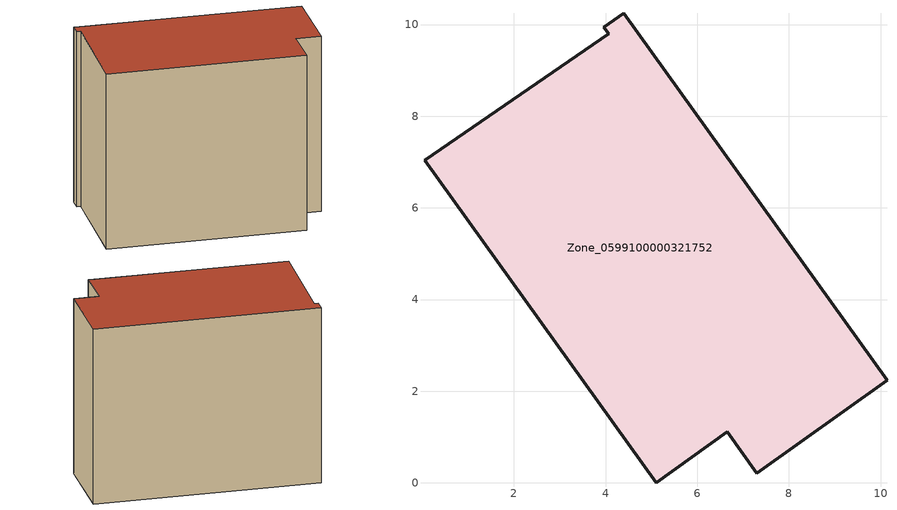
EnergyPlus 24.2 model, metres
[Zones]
Zone_0599100000321752
 floor ground (C_G): 4.07,9.8 3.96,9.94 4.4,10.25 10.14,2.24 7.3,0.21 6.66,1.11 5.11,0 0.05,7.04 z0
 wall outside (C_F): 10.14,2.24 4.4,10.25 3.96,9.94 4.07,9.8 0.05,7.04 5.11,0 6.66,1.11 7.3,0.21 10.14,2.24 z0:7.92
 roof outside (C_R): 3.96,9.94 4.07,9.8 0.05,7.04 5.11,0 6.66,1.11 7.3,0.21 10.14,2.24 4.4,10.25 z7.92
[BUILDING]
Pand.0599100000321752: North Axis=0; Terrain=City; Loads Convergence Tolerance Value=0.04; Temperature Convergence Tolerance Value=0.4; Solar Distribution=FullExterior; Maximum Number of Warmup Days=25; Minimum Number of Warmup Days=1
[Site:Location]
Rotterdam.The.Hague.AP_ZH_NLD Design_Conditions: Latitude=51.96; Longitude=4.45; Time Zone=1; Elevation=-4.5
[SITE:GROUNDTEMPERATURE:BUILDINGSURFACE]
18, 18, 18, 18, 18, 18, 18, 18, 18, 18, 18, 18
[MATERIAL] Thermal Absorptance=0.9; Solar Absorptance=0.7; Visible Absorptance=0.7
Name | Roughness | Thickness | Conductivity | Density | Specific Heat
G.TI.1975-1991 | MediumSmooth | 0.15 | 0.288461 | 540 | 1210
F.TI.1975-1991 | Rough | 0.3 | 0.230769 | 1920 | 840
R.TI.1975-1991 | MediumRough | 0.2 | 0.153846 | 1500 | 1000
[CONSTRUCTION]
C_G: G.TI.1975-1991
C_F: F.TI.1975-1991
C_R: R.TI.1975-1991
[ZONE]
Zone_0599100000321752: Type=1; Multiplier=1; Ceiling Height=Autocalculate; Volume=Autocalculate; Floor Area=autocalculate; Part of Total Floor Area=Yes
[ZONEINFILTRATION:DESIGNFLOWRATE]
Infil_Zone_0599100000321752: Zone or ZoneList or Space or SpaceList=Zone_0599100000321752; Schedule=AlwaysOn; Design Flow Rate Calculation Method=Flow/Area; Flow Rate per Floor Area=0.003; Constant Term Coefficient=1; Temperature Term Coefficient=0; Velocity Term Coefficient=0; Velocity Squared Term Coefficient=0
[HVACTEMPLATE:ZONE:IDEALLOADSAIRSYSTEM]
Zone_0599100000321752: Maximum Heating Supply Air Temperature=50; Minimum Cooling Supply Air Temperature=13; Maximum Heating Supply Air Humidity Ratio=0.0156; Minimum Cooling Supply Air Humidity Ratio=0.0077; Heating Limit=NoLimit; Cooling Limit=NoLimit; Dehumidification Control Type=ConstantSensibleHeatRatio; Cooling Sensible Heat Ratio=0.7; Dehumidification Setpoint=60; Humidification Control Type=None; Humidification Setpoint=30; Outdoor Air Method=None; Outdoor Air Flow Rate per Person=0.00944; Outdoor Air Flow Rate per Zone Floor Area=0; Outdoor Air Flow Rate per Zone=0; Demand Controlled Ventilation Type=None; Outdoor Air Economizer Type=NoEconomizer; Heat Recovery Type=None; Sensible Heat Recovery Effectiveness=0.7; Latent Heat Recovery Effectiveness=0.65
[ZONECONTROL:THERMOSTAT]
ThermostatControl_Zone_0599100000321752: Zone or ZoneList=Zone_0599100000321752; Control Type Schedule=DualSetpointControlType; Control 1=Thermostat_Zone_0599100000321752; Temperature Difference Between Cutout And Setpoint=0
[THERMOSTATSETPOINT:DUALSETPOINT]
Thermostat_Zone_0599100000321752: Heating Setpoint Temperature Schedule=HeatingSetpoint_Zone_0599100000321752; Cooling Setpoint Temperature Schedule=CoolingSetpoint_Zone_0599100000321752
[SCHEDULE:COMPACT]
HeatingSetpoint_Zone_0599100000321752: Through: 12/31, For: AllDays, Until: 24:00, 21
CoolingSetpoint_Zone_0599100000321752: Through: 12/31, For: AllDays, Until: 24:00, 24
DualSetpointControlType: Through: 12/31, For: AllDays, Until: 24:00, 4
AlwaysOn: Through: 12/31, For: AllDays, Until: 24:00, 1
